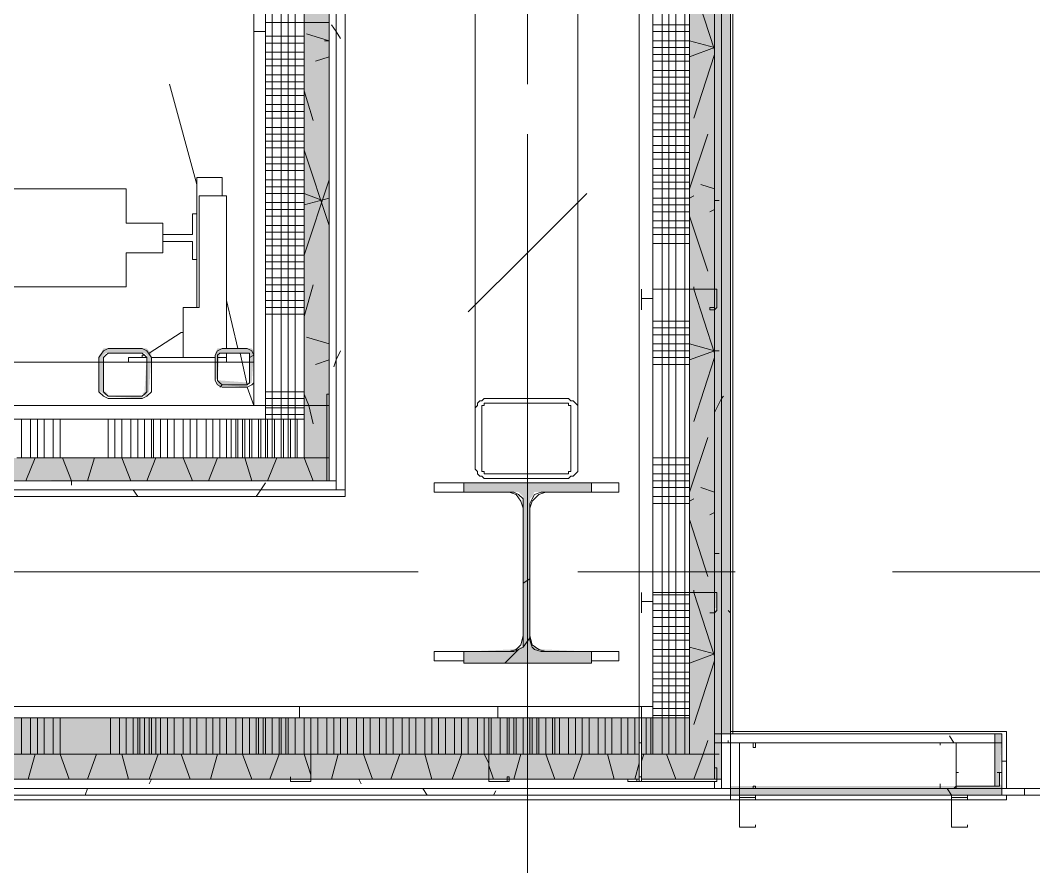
# Model space of a CAD drawing. Header units: metres. Extents: x 98 to 337, y -7 to 53.
# Drawn here: x 143.702 to 145.739, y 25.245 to 26.959 of the extents above; entities that cross this region are included whole.
import ezdxf

# ---------------------------------------------------------------- set-up
doc = ezdxf.new("R2010")
doc.units = ezdxf.units.M
doc.layers.add('PDF_Geometry', color=7, linetype='Continuous', lineweight=0, true_color=0xaaaaaa)
doc.layers.add('PDF_Solid Fills', color=7, linetype='Continuous', lineweight=0, true_color=0xffffff)

msp = doc.modelspace()

# ---------------------------------------------------------------- hatches: boundary and pattern name
at = {"layer": 'PDF_Solid Fills', "lineweight": 0, "transparency": 33554559}
h = msp.add_hatch(color=256, dxfattribs=at)
h.paths.add_polyline_path([(145.1113, 35.5861), (145.1297, 35.5861), (145.1297, 35.6045), (145.1113, 35.6045)])
h.paths.add_polyline_path([(145.1297, 35.4762), (145.1113, 35.4762), (145.1113, 25.5248), (145.1297, 25.5248)])
for points in [[(145.1022, 30.0423), (145.0976, 30.0377), (145.0976, 29.4329), (145.1022, 29.4329), (145.0976, 29.4283), (145.0976, 28.8236), (145.1022, 28.8236), (145.0976, 28.819), (145.0976, 28.2142), (145.1022, 28.2142), (145.0976, 28.2096), (145.0976, 27.6048), (145.1022, 27.6048), (145.0976, 27.6002), (145.0976, 26.9954), (145.1022, 26.9954), (145.0976, 26.9909), (145.0976, 25.7767), (145.1022, 25.7767), (145.0976, 25.7721), (145.0976, 25.4331), (145.1113, 25.4331), (145.1113, 35.5861), (145.0976, 35.5861), (145.0976, 34.9218), (145.1022, 34.9218), (145.0976, 34.9172), (145.0976, 34.3124), (145.1022, 34.3124), (145.0976, 34.3078), (145.0976, 33.7031), (145.1022, 33.7031), (145.0976, 33.6985), (145.0976, 32.4843), (145.1022, 32.4843), (145.0976, 32.4797), (145.0976, 31.875), (145.1022, 31.875), (145.0976, 31.8704), (145.0976, 31.2656), (145.1022, 31.2656), (145.0976, 31.261), (145.0976, 30.6563), (145.1022, 30.6563), (145.0976, 30.6517), (145.0976, 30.0423)], [(145.1022, 30.0423), (145.0976, 30.0377), (145.0976, 29.4329), (145.1022, 29.4329), (145.0976, 29.4283), (145.0976, 28.8236), (145.1022, 28.8236), (145.0976, 28.819), (145.0976, 28.2142), (145.1022, 28.2142), (145.0976, 28.2096), (145.0976, 27.6048), (145.1022, 27.6048), (145.0976, 27.6002), (145.0976, 26.9954), (145.1022, 26.9954), (145.0976, 26.9909), (145.0976, 25.7767), (145.1022, 25.7767), (145.0976, 25.7721), (145.0976, 25.5247), (145.1113, 25.5247), (145.1113, 35.4762), (145.0976, 35.4762), (145.0976, 34.9218), (145.1022, 34.9218), (145.0976, 34.9172), (145.0976, 34.3124), (145.1022, 34.3124), (145.0976, 34.3078), (145.0976, 33.7031), (145.1022, 33.7031), (145.0976, 33.6985), (145.0976, 32.4843), (145.1022, 32.4843), (145.0976, 32.4797), (145.0976, 31.875), (145.1022, 31.875), (145.0976, 31.8704), (145.0976, 31.2656), (145.1022, 31.2656), (145.0976, 31.261), (145.0976, 30.6563), (145.1022, 30.6563), (145.0976, 30.6517), (145.0976, 30.0423)], [(144.3187, 34.7156), (144.2729, 34.711), (144.2729, 26.0791), (144.3233, 26.0791), (144.3233, 34.8164), (144.2729, 34.8164), (144.2729, 34.7156)], [(144.108, 26.2257), (144.1581, 26.2212), (144.1584, 26.2212), (144.1584, 26.2257), (144.1675, 26.2303), (144.1721, 26.2942), (144.1721, 26.2945), (144.1675, 26.2991), (144.0988, 26.2991), (144.0942, 26.2899), (144.0942, 26.2349), (144.0988, 26.2395), (144.1034, 26.2899), (144.163, 26.2899), (144.163, 26.2303), (144.1034, 26.2349), (144.0988, 26.2349), (144.0988, 26.2257)], [(141.8996, 26.0379), (144.3233, 26.0333), (144.3233, 26.0791), (141.9042, 26.0791)], [(144.5936, 25.6668), (144.8502, 25.6668), (144.8502, 25.6897), (144.7494, 25.6943), (144.7356, 25.6989), (144.731, 25.6989), (144.731, 25.7126), (144.7265, 25.7126), (144.7265, 25.9966), (144.731, 26.0012), (144.7356, 26.0104), (144.8502, 26.0104), (144.8502, 26.0287), (144.5936, 26.0287), (144.5936, 26.0104), (144.7036, 26.0104), (144.7128, 26.0012), (144.7128, 25.6989), (144.7036, 25.6989), (144.6944, 25.6943), (144.5936, 25.6897)], [(145.6749, 25.4194), (145.6703, 25.424), (145.6749, 25.5247), (145.6611, 25.5247), (145.6611, 25.4194), (145.1297, 25.4194), (145.1297, 25.401), (145.6749, 25.401)]]:
    msp.add_hatch(color=256, dxfattribs=at).paths.add_polyline_path(points)
h = msp.add_hatch(color=256, dxfattribs=at)
h.paths.add_polyline_path([(145.0976, 33.1258), (145.0472, 33.1258), (145.0472, 25.4835), (145.0976, 25.4835)])
h.paths.add_polyline_path([(145.0472, 33.7397), (145.0976, 33.7397), (145.0976, 35.5724), (145.0472, 35.5724)])
h.paths.add_polyline_path([(145.0472, 33.1304), (145.0976, 33.1304), (145.0976, 33.7352), (145.0472, 33.7352)])
h = msp.add_hatch(color=256, dxfattribs=at)
h.paths.add_polyline_path([(145.0976, 33.1258), (145.0472, 33.1258), (145.0472, 25.4835), (145.0976, 25.4835)])
h.paths.add_polyline_path([(145.0472, 33.7397), (145.0976, 33.7397), (145.0976, 35.5724), (145.0472, 35.5724)])
h.paths.add_polyline_path([(145.0472, 33.1304), (145.0976, 33.1304), (145.0976, 33.7352), (145.0472, 33.7352)])
h = msp.add_hatch(color=256, dxfattribs=at)
h.paths.add_polyline_path([(143.8605, 26.212), (143.8651, 26.212), (143.8697, 26.2074), (143.8789, 26.2029), (143.8789, 26.2074), (143.8743, 26.212), (143.8697, 26.212), (143.8697, 26.2853), (143.8743, 26.2899), (143.9521, 26.2899), (143.9567, 26.2853), (143.9521, 26.212), (143.9476, 26.2074), (143.9567, 26.2029), (143.9567, 26.2074), (143.9613, 26.212), (143.9659, 26.2899), (143.9567, 26.2991), (143.8697, 26.2991), (143.8651, 26.2899), (143.8605, 26.2853)])
h.paths.add_polyline_path([(143.8789, 26.2029), (143.9476, 26.1983), (143.9476, 26.2029)])
h = msp.add_hatch(color=256, dxfattribs=at)
h.paths.add_polyline_path([(141.8996, 25.4835), (141.8996, 25.5569), (141.7713, 25.5569), (141.7713, 25.4835)])
h.paths.add_polyline_path([(144.951, 25.5569), (144.951, 25.4835), (145.0472, 25.4835), (145.0472, 25.5569)])
h.paths.add_polyline_path([(141.9042, 25.5569), (141.9042, 25.4835), (144.9464, 25.4835), (144.9464, 25.5569)])
h = msp.add_hatch(color=256, dxfattribs=at)
h.paths.add_polyline_path([(141.8996, 25.4835), (141.8996, 25.5569), (141.7713, 25.5569), (141.7713, 25.4835)])
h.paths.add_polyline_path([(144.951, 25.5569), (144.951, 25.4835), (145.0472, 25.4835), (145.0472, 25.5569)])
h.paths.add_polyline_path([(141.9042, 25.5569), (141.9042, 25.4835), (144.9464, 25.4835), (144.9464, 25.5569)])
h = msp.add_hatch(color=256, dxfattribs=at)
h.paths.add_polyline_path([(141.8996, 25.4331), (141.8996, 25.4835), (141.7255, 25.4835), (141.7255, 25.4331)])
h.paths.add_polyline_path([(144.951, 25.4331), (145.0976, 25.4331), (145.0976, 25.4835), (144.951, 25.4835)])
h.paths.add_polyline_path([(144.9464, 25.4331), (144.9464, 25.4835), (141.9042, 25.4835), (141.9042, 25.4331)])
h = msp.add_hatch(color=256, dxfattribs=at)
h.paths.add_polyline_path([(141.8996, 25.4331), (141.8996, 25.4835), (141.7255, 25.4835), (141.7255, 25.4331)])
h.paths.add_polyline_path([(144.951, 25.4331), (145.0976, 25.4331), (145.0976, 25.4835), (144.951, 25.4835)])
h.paths.add_polyline_path([(144.9464, 25.4331), (144.9464, 25.4835), (141.9042, 25.4835), (141.9042, 25.4331)])

# ---------------------------------------------------------------- linework, layer by layer
at = {"layer": 'PDF_Geometry', "lineweight": 0}
for points in [[(142.1561, 25.401), (145.1297, 25.401), (145.6749, 25.401), (145.6749, 25.5247), (145.1297, 25.5247), (145.1297, 25.5797), (145.1297, 35.4762), (145.6337, 35.4762), (145.6337, 35.6045), (145.1297, 35.6045), (144.9464, 35.6045), (141.6934, 35.6045), (141.6934, 35.4212), (141.6934, 25.5797), (141.6934, 25.401), (141.8263, 25.401)], [(145.1297, 25.401), (145.1297, 35.6045), (145.1297, 25.401)], [(145.1113, 25.4148), (145.0976, 25.4148), (141.7071, 25.4148), (141.7071, 25.4331), (141.7071, 25.5797), (141.7071, 35.4212), (141.7071, 35.5724), (141.7071, 35.5861), (144.9464, 35.5861), (145.0976, 35.5861), (145.1113, 35.5861)], [(145.1113, 35.5861), (145.1113, 25.4331), (145.0976, 25.4331), (145.0976, 25.8088), (145.0976, 26.4182), (145.0976, 27.0276), (145.0976, 27.6415), (145.0976, 28.2508), (145.0976, 28.8603), (145.0976, 29.4696), (145.0976, 30.0789)], [(145.0976, 30.0789), (145.0976, 29.4696), (145.0976, 28.8603), (145.0976, 28.2508), (145.0976, 27.6415), (145.0976, 27.0276), (145.0976, 26.4182), (145.0976, 25.8088), (145.0976, 25.4835), (145.0472, 25.4835), (145.0472, 35.5724)], [(141.8492, 25.5797), (144.9739, 25.5797), (144.9739, 25.5569), (144.951, 25.5569), (145.0472, 25.5569), (145.0472, 25.4835), (144.951, 25.4835), (145.0472, 25.4835), (145.0472, 25.5569), (145.0472, 25.5797), (145.0472, 35.522)], [(145.1113, 35.4762), (145.1113, 25.5797), (145.1113, 25.5247)], [(145.1297, 25.5797), (145.1297, 25.5247), (145.1297, 25.5797), (145.1297, 35.4762)], [(144.9739, 35.4441), (144.9739, 25.5797), (144.9739, 25.5569), (144.951, 25.5569), (144.9464, 25.5569), (141.8996, 25.5569), (141.8492, 25.5569), (141.8492, 25.905), (141.8492, 26.5144), (141.8492, 26.8809), (141.8492, 27.5865), (141.8492, 28.1867), (141.8492, 28.5074), (141.8492, 29.1168), (141.8492, 29.7353), (141.8492, 30.3264)], [(141.478, 26.6014), (141.478, 25.2911), (141.4597, 25.2911), (142.2432, 25.2911), (142.2432, 25.401), (145.1297, 25.401), (145.1297, 25.3919), (145.1297, 25.401), (145.1343, 25.401), (145.1297, 25.401), (145.1113, 25.401), (145.0976, 25.401), (141.6934, 25.401), (141.6934, 25.4148), (141.6934, 25.5797), (141.6934, 35.4212)], [(144.1721, 26.1845), (141.8996, 26.1845), (141.8996, 26.0012), (144.3554, 26.0012), (144.3554, 26.015), (144.3554, 26.1845), (144.3554, 34.711), (144.3554, 34.8806), (144.3554, 34.8943), (141.8767, 34.8943), (141.8767, 35.4212), (144.9464, 35.4212), (144.9464, 25.5797), (141.8767, 25.5797), (141.8767, 26.8809), (141.8767, 28.1867), (141.8767, 29.7353), (141.8767, 30.9632)], [(141.8996, 26.0333), (144.3233, 26.0333), (144.3233, 26.0791), (144.3233, 26.1845), (144.3233, 34.711), (144.3233, 34.8164), (144.3233, 34.8622), (141.8767, 34.8622), (141.8767, 34.8806), (144.337, 34.8806), (144.337, 34.8622), (144.337, 34.711), (144.337, 26.1845), (144.337, 26.0333), (144.337, 26.015), (141.8996, 26.015)], [(144.195, 34.711), (144.195, 26.1845), (144.195, 26.157), (144.2729, 26.157), (144.2729, 26.1845), (144.2729, 26.9542), (144.2729, 27.5636), (144.2729, 26.9542), (144.2729, 26.1845), (144.2729, 26.0791), (144.3187, 26.0791), (144.3233, 26.0791), (144.3233, 34.8164)], [(141.8767, 30.9678), (141.8767, 32.5027), (141.8767, 33.7901), (141.8767, 34.711), (144.195, 34.711), (144.195, 34.7386), (143.6864, 34.7386), (144.195, 34.7386), (144.195, 34.711), (144.195, 26.1845), (144.195, 34.711), (144.1721, 34.711), (144.1171, 34.5049)], [(144.1721, 34.6377), (144.1721, 26.2578)], [(144.1721, 34.6377), (144.1721, 26.2578)], [(145.6611, 25.5064), (145.1297, 25.5064), (145.0976, 25.5064), (145.0976, 25.5247), (145.0976, 25.5797), (145.0976, 25.8088), (145.0976, 26.4182), (145.0976, 27.0276), (145.0976, 27.6415), (145.0976, 28.2508), (145.0976, 28.8603), (145.0976, 29.4696), (145.0976, 30.0789), (145.0976, 30.6883), (145.0976, 31.2977), (145.0976, 31.907), (145.0976, 32.5164), (145.0976, 33.1258)], [(144.8227, 26.1799), (144.8227, 30.2302), (144.8227, 30.2348), (144.8181, 30.2393), (144.8135, 30.2439), (144.809, 30.2439), (144.8044, 30.2485), (144.7998, 30.2485), (144.644, 30.2485), (144.6348, 30.2485), (144.6303, 30.2439), (144.6257, 30.2439), (144.6211, 30.2393), (144.6211, 30.2348), (144.6165, 30.2302), (144.6165, 26.1799)], [(144.6165, 30.1614), (144.6165, 30.0469), (144.6165, 26.0562), (144.6211, 26.0516), (144.6211, 26.047), (144.6257, 26.0425), (144.6303, 26.0425), (144.6348, 26.0379), (144.644, 26.0379), (144.7998, 26.0379), (144.8044, 26.0379), (144.809, 26.0425), (144.8135, 26.0425), (144.8181, 26.047), (144.8227, 26.0516), (144.8227, 26.0562), (144.8227, 30.0469), (144.8227, 30.1614)], [(143.6956, 26.0791), (144.3187, 26.0791), (144.3233, 26.0791), (144.3233, 26.0333), (141.8996, 26.0333), (141.8996, 26.0791), (141.8996, 26.157), (142.4448, 26.157), (141.8996, 26.157), (141.8996, 26.1845), (144.195, 26.1845), (144.195, 26.157), (143.6818, 26.157), (144.2729, 26.157), (144.2729, 26.0791), (143.6956, 26.0791), (144.2729, 26.0791), (144.2729, 26.157), (144.2729, 26.1845), (144.2729, 26.9542), (144.2729, 27.5636)], [(144.7219, 27.1466), (144.7219, 26.8305)], [(144.0026, 26.8305), (144.0576, 26.6289)], [(144.0621, 26.6427), (144.0667, 26.6427), (144.0713, 26.6427), (144.108, 26.6427), (144.108, 26.606), (144.108, 26.6427), (144.0713, 26.6427), (144.0667, 26.6427), (144.0621, 26.6427), (144.0576, 26.6427), (144.0576, 26.3816)], [(144.1125, 26.606), (144.108, 26.606), (144.1034, 26.606), (144.0621, 26.606), (144.1034, 26.606), (144.108, 26.606), (144.1125, 26.606), (144.1171, 26.606)], [(144.7219, 26.5144), (144.7219, 25.2453)], [(144.1171, 26.3953), (144.14, 26.2991)], [(144.0301, 26.3816), (144.0301, 26.2807), (144.0759, 26.2807), (144.0942, 26.2807), (143.9659, 26.2807), (144.0117, 26.2807)], [(144.0301, 26.3311), (144.0301, 26.3816)], [(144.951, 26.3816), (144.951, 26.377), (144.951, 26.3816)], [(144.0255, 26.3311), (143.9613, 26.2899)], [(144.0301, 26.3311), (144.0255, 26.3311), (143.9613, 26.2899)], [(144.0301, 26.3311), (144.0255, 26.3311)], [(144.1721, 26.2578), (144.1721, 26.2853), (144.1675, 26.2945), (144.1584, 26.2991), (144.108, 26.2991), (144.0988, 26.2945), (144.0942, 26.2853), (144.0942, 26.2349), (144.0988, 26.2257), (144.108, 26.2211), (144.1584, 26.2211), (144.1675, 26.2257), (144.1721, 26.2303)], [(144.0759, 26.2807), (144.0713, 26.2807), (144.0759, 26.2807)], [(144.1171, 26.2807), (144.1171, 26.2715), (144.0988, 26.2715), (144.1171, 26.2715), (144.1171, 26.2807), (144.1171, 26.2899), (144.1171, 26.2807), (144.0988, 26.2807)], [(144.1125, 26.2807), (144.108, 26.2807), (144.1034, 26.2807)], [(144.1446, 26.2899), (144.1584, 26.2257)], [(144.163, 26.2807), (144.1721, 26.2853)], [(143.9797, 26.2715), (143.9843, 26.2715), (143.9797, 26.2715)], [(143.9797, 26.2715), (143.9843, 26.2715), (143.9797, 26.2715)], [(144.0301, 26.2715), (144.0346, 26.2715), (144.0301, 26.2715)], [(144.0301, 26.2715), (144.0346, 26.2715), (144.0301, 26.2715)], [(144.1584, 26.2211), (144.1721, 26.1845), (144.195, 26.1845), (144.195, 26.157), (143.6818, 26.157)], [(144.1034, 26.2211), (144.108, 26.2257)], [(144.1858, 26.1845), (144.1904, 26.1845)], [(144.5936, 26.0104), (144.5341, 26.0104), (144.5341, 26.0287), (144.5936, 26.0287)], [(144.8502, 26.0287), (144.9052, 26.0287), (144.9052, 26.0104), (144.8502, 26.0104)], [(144.7128, 25.9783), (144.7082, 25.9921), (144.699, 26.0058), (144.6852, 26.0104)], [(144.7586, 26.0104), (144.7448, 26.0058), (144.731, 25.9921), (144.7265, 25.9783)], [(144.5019, 25.85), (143.2329, 25.85)], [(145.1388, 25.85), (144.8227, 25.85)], [(146.7241, 25.85), (145.455, 25.85)], [(144.7128, 25.8272), (144.7265, 25.8363)], [(144.951, 25.7721), (144.951, 25.7676), (144.951, 25.7721)], [(144.951, 25.7721), (144.951, 25.7676), (144.951, 25.7721)], [(144.6852, 25.6897), (144.699, 25.6943), (144.7082, 25.7034), (144.7128, 25.7217)], [(144.7128, 25.6989), (144.7265, 25.7172)], [(144.7265, 25.7217), (144.731, 25.7034), (144.7448, 25.6943), (144.7586, 25.6897)], [(144.5936, 25.6713), (144.5341, 25.6713), (144.5341, 25.6897), (144.5936, 25.6897)], [(144.6761, 25.6668), (144.7036, 25.6943)], [(144.8502, 25.6897), (144.9052, 25.6897), (144.9052, 25.6713), (144.8502, 25.6713)], [(144.2821, 25.5797), (144.2866, 25.5797), (144.2821, 25.5797)], [(141.8996, 25.5569), (144.9464, 25.5569), (141.8996, 25.5569)], [(145.1297, 25.5247), (145.0976, 25.5247), (145.1113, 25.5247), (145.1297, 25.5247), (145.1297, 25.5293), (145.6841, 25.5293), (145.6841, 25.4698), (145.6841, 25.5293), (145.1297, 25.5293), (145.1297, 25.5247), (145.6749, 25.5247), (145.6611, 25.5247), (145.1297, 25.5247), (145.6749, 25.5247), (145.6749, 25.4698), (145.6749, 25.4148), (145.6749, 25.5064), (145.1297, 25.5064), (145.1297, 25.4148), (145.5512, 25.4148), (145.1297, 25.4148), (145.1113, 25.4148), (145.0976, 25.4148), (145.0976, 25.4285)], [(145.1297, 25.401), (145.148, 25.401), (145.1297, 25.401), (145.6749, 25.401), (145.6749, 25.4148), (145.6749, 25.5247), (145.6749, 25.4148), (145.5787, 25.4148), (145.6611, 25.4148)], [(145.6749, 25.5247), (145.1297, 25.5247), (145.6749, 25.5247)], [(145.6611, 25.4194), (145.6611, 25.5247)], [(145.6749, 25.5247), (145.6749, 25.4698), (145.6841, 25.4698), (145.6749, 25.4698), (145.6749, 25.4148)], [(141.8996, 25.4835), (141.8767, 25.4835), (141.7255, 25.4835), (141.7255, 25.4331), (141.8996, 25.4331), (141.7071, 25.4331), (141.7071, 25.4148), (145.1113, 25.4148), (145.1113, 25.4331), (144.951, 25.4331), (145.0976, 25.4331), (145.0976, 25.4835), (145.0976, 25.5064)], [(145.1251, 25.511), (145.1251, 25.5064)], [(144.9464, 25.4835), (141.9042, 25.4835)], [(144.951, 25.4331), (145.0976, 25.4331), (145.0976, 25.4835), (144.951, 25.4835)], [(145.6841, 25.4148), (145.6841, 25.4698)], [(145.6841, 25.4148), (145.6841, 25.4698)], [(141.9042, 25.4331), (142.4814, 25.4331), (143.0908, 25.4331), (143.7002, 25.4331), (144.2866, 25.4331), (144.644, 25.4331), (144.9464, 25.4331)], [(144.9418, 25.4285), (144.9418, 25.4331)], [(141.478, 25.2911), (141.5697, 25.2911), (141.4597, 25.2911), (142.2432, 25.2911), (142.2432, 25.3094), (142.2432, 25.401), (145.1297, 25.401), (145.1297, 25.4148)], [(142.1561, 25.401), (145.1297, 25.401), (141.6934, 25.401), (145.1297, 25.401), (145.1297, 25.4148), (141.6934, 25.4148), (141.6934, 25.401), (141.8263, 25.401)], [(145.5512, 25.4148), (145.1297, 25.4148), (145.1297, 25.401), (145.6749, 25.401), (145.6749, 25.4148), (145.5787, 25.4148)], [(145.1297, 25.401), (145.6749, 25.401), (145.1297, 25.401)], [(145.148, 25.4148), (145.148, 25.401), (145.7207, 25.401), (145.7207, 25.4148), (145.1801, 25.4148)], [(145.148, 25.4148), (145.7207, 25.4148), (146.101, 25.4148), (154.3206, 25.4148), (154.3206, 25.401), (154.6504, 25.401), (154.6504, 25.4148)], [(146.101, 25.4148), (146.101, 25.401), (145.7207, 25.401), (145.7207, 25.4148)]]:
    msp.add_lwpolyline(points, dxfattribs=at)
for points in [[(145.1297, 25.4148), (145.1297, 35.6045), (145.1113, 35.6045), (145.1113, 25.4148)], [(145.0472, 25.5569), (145.0472, 35.522), (144.9739, 35.522), (144.9739, 25.5569)], [(145.1343, 35.4762), (145.1343, 25.5247)], [(144.9464, 35.4441), (144.9464, 25.5797), (144.9739, 25.5797), (144.9739, 35.4441)], [(145.1297, 25.653), (145.1297, 35.3983)], [(144.337, 34.8806), (144.337, 26.015), (144.3554, 26.015), (144.3554, 34.8806)], [(144.3233, 34.8622), (144.3233, 26.0333), (144.337, 26.0333), (144.337, 34.8622)], [(141.982, 28.9702), (141.982, 26.2715), (144.1721, 26.2715), (144.1721, 28.9702), (141.982, 28.9702), (141.982, 26.2715), (144.1721, 26.2715), (144.1721, 28.9702)], [(144.195, 26.9359), (144.1721, 26.9359), (144.1721, 26.9542), (144.1721, 26.9176), (144.1721, 26.9222), (144.1721, 26.9176), (144.1721, 26.9542), (144.1721, 26.9359), (144.195, 26.9359), (144.195, 26.9542), (144.3187, 26.9542), (144.3233, 26.9542), (144.3233, 26.9176), (144.3187, 26.9176), (144.3141, 26.9176), (144.3187, 26.9176), (144.3233, 26.9176), (144.3233, 26.9542), (144.3187, 26.9542), (144.195, 26.9542), (144.195, 26.9176)], [(143.2099, 26.551), (143.2099, 26.6198), (143.9155, 26.6198), (143.9155, 26.551), (143.9888, 26.551), (143.9888, 26.4915), (143.9155, 26.4915), (143.9155, 26.4228), (143.2099, 26.4228), (143.2099, 26.4915), (143.1366, 26.4915), (143.1366, 26.551)], [(144.0301, 26.3816), (144.0621, 26.3816), (144.0621, 26.606), (144.0621, 26.3816)], [(144.1171, 26.606), (144.1171, 26.2991)], [(143.9888, 26.5281), (143.9888, 26.5144), (144.0484, 26.5144), (144.0484, 26.4778), (144.0576, 26.4778), (144.0576, 26.5694), (144.0484, 26.5694), (144.0484, 26.5281)], [(144.9739, 26.3998), (144.951, 26.3998), (144.951, 26.4182), (144.951, 26.3816), (144.951, 26.3861), (144.951, 26.3816), (144.951, 26.4182), (144.951, 26.3998), (144.9739, 26.3998), (144.9739, 26.4182), (145.0976, 26.4182), (145.1022, 26.4182), (145.1022, 26.3816), (145.0976, 26.377), (145.0884, 26.377), (145.0884, 26.3816), (145.0976, 26.3816), (145.0976, 26.4182), (144.9739, 26.4182), (144.9739, 26.377)], [(144.0301, 26.3816), (144.0576, 26.3816), (144.0301, 26.3816), (144.0301, 26.3311)], [(144.0255, 26.3311), (143.9613, 26.2899), (144.0255, 26.3311), (144.0301, 26.3311)], [(143.9659, 26.2807), (143.9567, 26.2945), (143.9476, 26.2991), (143.8789, 26.2991), (143.8697, 26.2945), (143.8605, 26.2807), (143.8605, 26.212), (143.8697, 26.2029), (143.8789, 26.1983), (143.9476, 26.1983), (143.9567, 26.2029), (143.9659, 26.212)], [(143.8789, 26.2899), (143.9476, 26.2899), (143.9521, 26.2853), (143.9567, 26.2807), (143.9567, 26.212), (143.9521, 26.2074), (143.9476, 26.2029), (143.8789, 26.2029), (143.8743, 26.2074), (143.8697, 26.212), (143.8697, 26.2807), (143.8743, 26.2853)], [(143.9567, 26.2807), (143.9201, 26.2807), (143.9476, 26.2807), (143.9476, 26.2853), (143.9521, 26.2853), (143.9476, 26.2853), (143.9476, 26.2807)], [(143.9201, 26.2715), (143.9567, 26.2715), (143.9201, 26.2715), (143.9201, 26.2807)], [(143.9476, 26.2807), (143.9476, 26.2853), (143.9521, 26.2853), (143.9476, 26.2853)], [(144.108, 26.2899), (144.1584, 26.2899), (144.163, 26.2899), (144.163, 26.2853), (144.163, 26.2349), (144.163, 26.2303), (144.1584, 26.2257), (144.108, 26.2257), (144.1034, 26.2303), (144.0988, 26.2349), (144.0988, 26.2853), (144.1034, 26.2899)], [(143.9659, 26.2715), (144.0942, 26.2715), (144.0759, 26.2715), (144.0713, 26.2715), (144.0759, 26.2715), (144.0713, 26.2715), (144.0759, 26.2715), (144.0942, 26.2715)], [(144.3233, 26.1845), (144.3233, 26.2074), (144.3187, 26.2074), (144.3187, 26.1845), (144.1721, 26.1845), (144.1721, 26.2578), (144.1721, 26.1845)], [(144.8227, 26.1799), (144.8227, 26.1845), (144.8181, 26.1891), (144.8135, 26.1937), (144.809, 26.1937), (144.8044, 26.1983), (144.7998, 26.1983), (144.644, 26.1983), (144.6348, 26.1983), (144.6303, 26.1937), (144.6257, 26.1937), (144.6211, 26.1891), (144.6211, 26.1845), (144.6165, 26.1799), (144.6165, 26.0562), (144.6211, 26.0516), (144.6211, 26.047), (144.6257, 26.0425), (144.6303, 26.0425), (144.6348, 26.0379), (144.644, 26.0379), (144.7998, 26.0379), (144.8044, 26.0379), (144.809, 26.0425), (144.8135, 26.0425), (144.8181, 26.047), (144.8227, 26.0516), (144.8227, 26.0562)], [(144.3187, 26.1845), (144.2454, 26.1845), (144.3187, 26.1845), (144.3187, 26.0333)], [(144.644, 26.1891), (144.7998, 26.1891), (144.8044, 26.1891), (144.8044, 26.1845), (144.809, 26.1845), (144.809, 26.1799), (144.809, 26.0562), (144.809, 26.0516), (144.8044, 26.0516), (144.8044, 26.047), (144.7998, 26.047), (144.644, 26.047), (144.6394, 26.047), (144.6348, 26.047), (144.6348, 26.0516), (144.6303, 26.0516), (144.6303, 26.0562), (144.6303, 26.1799), (144.6303, 26.1845), (144.6348, 26.1845), (144.6348, 26.1891), (144.6394, 26.1891)], [(141.8996, 26.0333), (141.8996, 26.015), (144.337, 26.015), (144.337, 26.0333)], [(144.2958, 26.0333), (144.3187, 26.0333)], [(144.8502, 26.0104), (144.8502, 26.0287), (144.5936, 26.0287), (144.5936, 26.0104), (144.6944, 26.0104), (144.7036, 26.0058), (144.7128, 25.9966), (144.7128, 25.9875), (144.7128, 25.7126), (144.7128, 25.6989), (144.7036, 25.6943), (144.6944, 25.6897), (144.5936, 25.6897), (144.5936, 25.6668), (144.8502, 25.6668), (144.8502, 25.6897), (144.7494, 25.6897), (144.7356, 25.6943), (144.731, 25.6989), (144.7265, 25.7126), (144.7265, 25.9875), (144.731, 25.9966), (144.7356, 26.0058), (144.7494, 26.0104)], [(141.8996, 26.015), (141.8996, 26.0012), (144.3554, 26.0012), (144.3554, 26.015)], [(144.9739, 25.7905), (144.951, 25.7905), (144.951, 25.8088), (144.951, 25.7721), (144.951, 25.7767), (144.951, 25.7721), (144.951, 25.8088), (144.951, 25.7905), (144.9739, 25.7905), (144.9739, 25.8088), (145.0976, 25.8088), (145.1022, 25.8088), (145.1022, 25.7721), (145.0976, 25.7676), (145.0884, 25.7676), (145.0976, 25.7676), (145.0976, 25.7721), (145.0976, 25.8088), (144.9739, 25.8088), (144.9739, 25.7676)], [(144.2637, 25.5569), (144.2637, 25.5797), (144.2821, 25.5797), (144.2454, 25.5797), (144.25, 25.5797), (144.2454, 25.5797), (144.2821, 25.5797), (144.2637, 25.5797), (144.2637, 25.5569), (144.2821, 25.5569), (144.2866, 25.5569), (144.2866, 25.4285), (144.2821, 25.4285), (144.2454, 25.4285), (144.2454, 25.4331), (144.2454, 25.4377), (144.2454, 25.4331), (144.2454, 25.4285), (144.2821, 25.4285), (144.2866, 25.4285), (144.2866, 25.5569), (144.2821, 25.5569), (144.2454, 25.5569)], [(144.6852, 25.5569), (144.6623, 25.5569), (144.6623, 25.5797), (144.644, 25.5797), (144.6807, 25.5797), (144.6761, 25.5797), (144.6807, 25.5797), (144.6852, 25.5797), (144.6807, 25.5797), (144.644, 25.5797), (144.6623, 25.5797), (144.6623, 25.5569), (144.644, 25.5569), (144.644, 25.4285), (144.6807, 25.4285), (144.6852, 25.4285), (144.6852, 25.4331), (144.6852, 25.4377), (144.6807, 25.4377), (144.6807, 25.4331), (144.6807, 25.4285), (144.644, 25.4285), (144.644, 25.5569)], [(144.9235, 25.4285), (144.9235, 25.4331), (144.9464, 25.4331), (144.9464, 25.5797), (144.8731, 25.5797), (144.951, 25.5797), (144.951, 25.4285)], [(145.6749, 25.5064), (145.6749, 25.5247), (145.1297, 25.5247), (145.1297, 25.5064)], [(145.5695, 25.5202), (145.5787, 25.5064)], [(145.1022, 25.4285), (145.1022, 25.456), (145.0976, 25.456), (145.0976, 25.4331), (144.951, 25.4331), (144.951, 25.5064), (144.9464, 25.5064), (144.9464, 25.4285)], [(145.148, 25.4148), (145.148, 25.4194), (145.148, 25.5064), (145.1801, 25.5064), (145.1801, 25.4972), (145.1755, 25.4972), (145.1755, 25.5064), (145.148, 25.5064), (145.148, 25.4194), (145.148, 25.4148), (145.1755, 25.4148), (145.1755, 25.4194), (145.1801, 25.4194), (145.1801, 25.4148)], [(145.5512, 25.5018), (145.5512, 25.5064)], [(145.5787, 25.5064), (145.5833, 25.5064), (145.5833, 25.4194), (145.5833, 25.4148), (145.5787, 25.4148), (145.5512, 25.4148), (145.5512, 25.424), (145.5512, 25.4148), (145.5787, 25.4148), (145.5833, 25.4194), (145.5833, 25.5064), (145.5787, 25.5064), (145.5512, 25.5064)], [(144.9464, 25.4835), (141.9042, 25.4835)], [(145.6841, 25.4698), (145.6749, 25.4698)], [(144.951, 25.4377), (144.9464, 25.4377)], [(145.6749, 25.4194), (145.6749, 25.4148), (145.6703, 25.4148), (145.5833, 25.4148), (145.5833, 25.4194), (145.5833, 25.4468), (145.5879, 25.4468), (145.5833, 25.4468), (145.5833, 25.4194), (145.6703, 25.4194), (145.6703, 25.4468), (145.6657, 25.4468), (145.6749, 25.4468)], [(141.9042, 25.4331), (142.4814, 25.4331), (143.0908, 25.4331), (143.7002, 25.4331), (144.2866, 25.4331), (144.644, 25.4331), (144.9464, 25.4331), (144.644, 25.4331), (144.2866, 25.4331), (143.7002, 25.4331), (143.0908, 25.4331), (142.4814, 25.4331)], [(145.6841, 25.401), (145.6841, 25.3919), (145.5741, 25.3919), (145.148, 25.3919), (145.1297, 25.3919), (142.2432, 25.3919), (145.1297, 25.3919), (145.148, 25.3919), (145.5741, 25.3919), (145.6841, 25.3919)], [(145.1801, 25.401), (145.1526, 25.401), (145.148, 25.401), (145.148, 25.3964), (145.148, 25.3369), (145.1526, 25.3369), (145.1801, 25.3369), (145.1801, 25.3414), (145.1801, 25.3369), (145.1526, 25.3369), (145.148, 25.3369), (145.148, 25.3964), (145.1526, 25.3964), (145.1801, 25.3964), (145.1801, 25.3919)], [(145.6061, 25.401), (145.5787, 25.401), (145.5741, 25.401), (145.5741, 25.3964), (145.5741, 25.3369), (145.5787, 25.3369), (145.6061, 25.3369), (145.6061, 25.3414), (145.6061, 25.3369), (145.5787, 25.3369), (145.5741, 25.3369), (145.5741, 25.3964), (145.5787, 25.3964), (145.6061, 25.3964), (145.6061, 25.3919)]]:
    msp.add_lwpolyline(points, close=True, dxfattribs=at)
at = {"layer": 'PDF_Geometry', "color": 254, "lineweight": 0, "true_color": 0xeaeaea}
for points in [[(145.0381, 25.4835), (145.0381, 25.5569), (145.0381, 35.522)], [(144.2546, 26.0791), (144.2546, 26.157), (144.2546, 26.1845), (144.2546, 34.711), (144.2546, 34.7386), (144.2546, 34.8164)], [(144.9739, 25.4835), (144.9739, 25.5569), (144.9739, 25.8088), (144.9739, 26.4182), (144.9739, 27.0276), (144.9739, 27.6415), (144.9739, 28.2508), (144.9739, 28.8603), (144.9739, 29.4696), (144.9739, 30.0789), (144.9739, 30.6883), (144.9739, 31.2977), (144.9739, 31.907), (144.9739, 32.5164), (144.9739, 33.1258)], [(144.9923, 25.4835), (144.9923, 25.5569), (144.9923, 25.8088), (144.9923, 26.4182), (144.9923, 27.0276), (144.9923, 27.6415), (144.9923, 28.2508), (144.9923, 28.8603), (144.9923, 29.4696), (144.9923, 30.0789), (144.9923, 30.6883), (144.9923, 31.2977), (144.9923, 31.907), (144.9923, 32.5164), (144.9923, 33.1258)], [(145.0059, 25.4835), (145.0059, 25.5569), (145.0059, 25.8088), (145.0059, 26.4182), (145.0059, 27.0276), (145.0059, 27.6415), (145.0059, 28.2508), (145.0059, 28.8603), (145.0059, 29.4696), (145.0059, 30.0789), (145.0059, 30.6883), (145.0059, 31.2977), (145.0059, 31.907), (145.0059, 32.5164), (145.0059, 33.1258)], [(145.0197, 25.4835), (145.0197, 25.5569), (145.0197, 25.8088), (145.0197, 26.4182), (145.0197, 27.0276), (145.0197, 27.6415), (145.0197, 28.2508), (145.0197, 28.8603), (145.0197, 29.4696), (145.0197, 30.0789), (145.0197, 30.6883), (145.0197, 31.2977), (145.0197, 31.907), (145.0197, 32.5164), (145.0197, 33.1258)], [(144.227, 26.0791), (144.227, 26.157), (144.227, 26.1845), (144.227, 26.9542), (144.227, 27.5636)], [(144.2408, 26.0791), (144.2408, 26.157), (144.2408, 26.9542), (144.2408, 27.5636)], [(145.0472, 26.9496), (144.9739, 26.9496)], [(144.2729, 26.9268), (144.195, 26.9268)], [(145.0472, 26.9359), (144.9739, 26.9359)], [(144.2729, 26.913), (144.195, 26.913)], [(145.0472, 26.9176), (144.9739, 26.9176)], [(145.0472, 26.9038), (144.9739, 26.9038)], [(144.2729, 26.8947), (144.195, 26.8947)], [(145.0472, 26.8901), (144.9739, 26.8901)], [(144.2729, 26.8809), (144.195, 26.8809)], [(144.2729, 26.8672), (144.195, 26.8672)], [(145.0472, 26.8763), (144.9739, 26.8763)], [(144.2729, 26.8489), (144.195, 26.8489)], [(145.0472, 26.858), (144.9739, 26.858)], [(145.0472, 26.8443), (144.9739, 26.8443)], [(144.2729, 26.8351), (144.195, 26.8351)], [(145.0472, 26.8305), (144.9739, 26.8305)], [(144.2729, 26.8213), (144.195, 26.8213)], [(144.2729, 26.8076), (144.195, 26.8076)], [(145.0472, 26.8122), (144.9739, 26.8122)], [(144.2729, 26.7893), (144.195, 26.7893)], [(145.0472, 26.7985), (144.9739, 26.7985)], [(144.2729, 26.7755), (144.195, 26.7755)], [(144.2729, 26.7618), (144.195, 26.7618)], [(145.0472, 26.7709), (144.9739, 26.7709)], [(144.2729, 26.7435), (144.195, 26.7435)], [(145.0472, 26.7527), (144.9739, 26.7527)], [(144.2729, 26.7297), (144.195, 26.7297)], [(145.0472, 26.7389), (144.9739, 26.7389)], [(145.0472, 26.7251), (144.9739, 26.7251)], [(144.2729, 26.716), (144.195, 26.716)], [(144.2729, 26.7022), (144.195, 26.7022)], [(145.0472, 26.7068), (144.9739, 26.7068)], [(144.2729, 26.6839), (144.195, 26.6839)], [(145.0472, 26.6931), (144.9739, 26.6931)], [(145.0472, 26.6793), (144.9739, 26.6793)], [(144.2729, 26.6702), (144.195, 26.6702)], [(145.0472, 26.661), (144.9739, 26.661)], [(144.2729, 26.6565), (144.195, 26.6565)], [(145.0472, 26.6473), (144.9739, 26.6473)], [(144.2729, 26.6243), (144.195, 26.6243)], [(145.0472, 26.6335), (144.9739, 26.6335)], [(145.0472, 26.6198), (144.9739, 26.6198)], [(144.2729, 26.6106), (144.195, 26.6106)], [(145.0472, 26.6014), (144.9739, 26.6014)], [(144.2729, 26.5923), (144.195, 26.5923)], [(144.2729, 26.5785), (144.195, 26.5785)], [(145.0472, 26.5877), (144.9739, 26.5877)], [(144.2729, 26.5648), (144.195, 26.5648)], [(145.0472, 26.574), (144.9739, 26.574)], [(144.2729, 26.5464), (144.195, 26.5464)], [(145.0472, 26.5556), (144.9739, 26.5556)], [(145.0472, 26.5419), (144.9739, 26.5419)], [(144.2729, 26.5327), (144.195, 26.5327)], [(144.2729, 26.519), (144.195, 26.519)], [(145.0472, 26.5281), (144.9739, 26.5281)], [(144.2729, 26.5052), (144.195, 26.5052)], [(145.0472, 26.5098), (144.9739, 26.5098)], [(144.2729, 26.4869), (144.195, 26.4869)], [(144.2729, 26.4732), (144.195, 26.4732)], [(144.2729, 26.4594), (144.195, 26.4594)], [(144.2729, 26.4411), (144.195, 26.4411)], [(144.2729, 26.4273), (144.195, 26.4273)], [(144.2729, 26.4136), (144.195, 26.4136)], [(144.2729, 26.3953), (144.195, 26.3953)], [(144.2729, 26.3816), (144.195, 26.3816)], [(144.2729, 26.3678), (144.195, 26.3678)], [(145.0472, 26.354), (144.9739, 26.354)], [(145.0472, 26.3403), (144.9739, 26.3403)], [(145.0472, 26.3265), (144.9739, 26.3265)], [(145.0472, 26.3082), (144.9739, 26.3082)], [(145.0472, 26.2945), (144.9739, 26.2945)], [(145.0472, 26.2807), (144.9739, 26.2807)], [(145.0472, 26.267), (144.9739, 26.267)], [(144.2729, 26.212), (144.195, 26.212)], [(144.2729, 26.1983), (144.195, 26.1983)], [(144.2729, 26.1799), (144.195, 26.1799)], [(143.7048, 26.0791), (143.7048, 26.157)], [(143.7231, 26.0791), (143.7231, 26.157)], [(143.7368, 26.0791), (143.7368, 26.157)], [(143.7506, 26.0791), (143.7506, 26.157)], [(143.7689, 26.0791), (143.7689, 26.157)], [(143.7827, 26.0791), (143.7827, 26.157)], [(143.8789, 26.0791), (143.8789, 26.157)], [(143.8926, 26.0791), (143.8926, 26.157)], [(143.9063, 26.0791), (143.9063, 26.157)], [(143.9247, 26.0791), (143.9247, 26.157)], [(143.9659, 26.0791), (143.9659, 26.157)], [(143.9705, 26.0791), (143.9705, 26.157)], [(143.9843, 26.0791), (143.9843, 26.157)], [(143.998, 26.0791), (143.998, 26.157)], [(144.0117, 26.0791), (144.0117, 26.157)], [(144.0301, 26.0791), (144.0301, 26.157)], [(144.0438, 26.0791), (144.0438, 26.157)], [(144.0576, 26.0791), (144.0576, 26.157)], [(144.0759, 26.0791), (144.0759, 26.157)], [(144.0896, 26.0791), (144.0896, 26.157)], [(144.1034, 26.0791), (144.1034, 26.157)], [(144.1171, 26.0791), (144.1171, 26.157)], [(144.1263, 26.0791), (144.1263, 26.157)], [(144.1354, 26.0791), (144.1354, 26.157)], [(144.14, 26.0791), (144.14, 26.157)], [(144.1492, 26.0791), (144.1492, 26.157)], [(144.1538, 26.0791), (144.1538, 26.157)], [(144.163, 26.0791), (144.163, 26.157)], [(144.1675, 26.0791), (144.1675, 26.157)], [(144.1812, 26.0791), (144.1812, 26.157)], [(144.1858, 26.0791), (144.1858, 26.157)], [(144.2729, 26.1662), (144.195, 26.1662)], [(144.195, 26.0791), (144.195, 26.157)], [(144.1996, 26.0791), (144.1996, 26.157)], [(144.2134, 26.0791), (144.2134, 26.157)], [(144.2316, 26.0791), (144.2316, 26.157)], [(144.2454, 26.0791), (144.2454, 26.157)], [(144.2592, 26.0791), (144.2592, 26.157)], [(145.0472, 26.0791), (144.9739, 26.0791)], [(145.0472, 26.0654), (144.9739, 26.0654)], [(145.0472, 26.047), (144.9739, 26.047)], [(145.0472, 26.0333), (144.9739, 26.0333)], [(145.0472, 26.0196), (144.9739, 26.0196)], [(145.0472, 26.0012), (144.9739, 26.0012)], [(145.0472, 25.9875), (144.9739, 25.9875)], [(145.0472, 25.8042), (144.9739, 25.8042)], [(145.0472, 25.7859), (144.9739, 25.7859)], [(145.0472, 25.7721), (144.9739, 25.7721)], [(145.0472, 25.7584), (144.9739, 25.7584)], [(145.0472, 25.7401), (144.9739, 25.7401)], [(145.0472, 25.7263), (144.9739, 25.7263)], [(145.0472, 25.7126), (144.9739, 25.7126)], [(145.0472, 25.6943), (144.9739, 25.6943)], [(145.0472, 25.6805), (144.9739, 25.6805)], [(145.0472, 25.6668), (144.9739, 25.6668)], [(145.0472, 25.6485), (144.9739, 25.6485)], [(145.0472, 25.6347), (144.9739, 25.6347)], [(145.0472, 25.6209), (144.9739, 25.6209)], [(145.0472, 25.6072), (144.9739, 25.6072)], [(145.0472, 25.5889), (144.9739, 25.5889)], [(145.0472, 25.5751), (144.9739, 25.5751)], [(145.0472, 25.5614), (144.9739, 25.5614)], [(143.7048, 25.4835), (143.7048, 25.5569)], [(143.7231, 25.4835), (143.7231, 25.5569)], [(143.7368, 25.4835), (143.7368, 25.5569)], [(143.7506, 25.4835), (143.7506, 25.5569)], [(143.7689, 25.4835), (143.7689, 25.5569)], [(143.7827, 25.4835), (143.7827, 25.5569)], [(143.8835, 25.4835), (143.8835, 25.5569)], [(143.9018, 25.4835), (143.9018, 25.5569)], [(143.9155, 25.4835), (143.9155, 25.5569)], [(143.9293, 25.4835), (143.9293, 25.5569)], [(143.9385, 25.4835), (143.9385, 25.5569)], [(143.943, 25.4835), (143.943, 25.5569)], [(143.9521, 25.4835), (143.9521, 25.5569)], [(143.9613, 25.4835), (143.9613, 25.5569)], [(143.9659, 25.4835), (143.9659, 25.5569)], [(143.9751, 25.4835), (143.9751, 25.5569)], [(143.9843, 25.4835), (143.9843, 25.5569)], [(143.998, 25.4835), (143.998, 25.5569)], [(144.0117, 25.4835), (144.0117, 25.5569)], [(144.0301, 25.4835), (144.0301, 25.5569)], [(144.0438, 25.4835), (144.0438, 25.5569)], [(144.0576, 25.4835), (144.0576, 25.5569)], [(144.0759, 25.4835), (144.0759, 25.5569)], [(144.0896, 25.4835), (144.0896, 25.5569)], [(144.1034, 25.4835), (144.1034, 25.5569)], [(144.1171, 25.4835), (144.1171, 25.5569)], [(144.1354, 25.4835), (144.1354, 25.5569)], [(144.1492, 25.4835), (144.1492, 25.5569)], [(144.1767, 25.4835), (144.1767, 25.5569)], [(144.1812, 25.4835), (144.1812, 25.5569)], [(144.1904, 25.4835), (144.1904, 25.5569)], [(144.195, 25.4835), (144.195, 25.5569)], [(144.2088, 25.4835), (144.2088, 25.5569)], [(144.2225, 25.4835), (144.2225, 25.5569)], [(144.227, 25.4835), (144.227, 25.5569)], [(144.2362, 25.4835), (144.2362, 25.5569)], [(144.2408, 25.4835), (144.2408, 25.5569)], [(144.2729, 25.4835), (144.2729, 25.5569)], [(144.2866, 25.4835), (144.2866, 25.5569)], [(144.3004, 25.4835), (144.3004, 25.5569)], [(144.3187, 25.4835), (144.3187, 25.5569)], [(144.3325, 25.4835), (144.3325, 25.5569)], [(144.3462, 25.4835), (144.3462, 25.5569)], [(144.3599, 25.4835), (144.3599, 25.5569)], [(144.3783, 25.4835), (144.3783, 25.5569)], [(144.392, 25.4835), (144.392, 25.5569)], [(144.5157, 25.4835), (144.5157, 25.5569)], [(144.5295, 25.4835), (144.5295, 25.5569)], [(144.5432, 25.4835), (144.5432, 25.5569)], [(144.557, 25.4835), (144.557, 25.5569)], [(144.5753, 25.4835), (144.5753, 25.5569)], [(144.589, 25.4835), (144.589, 25.5569)], [(144.6028, 25.4835), (144.6028, 25.5569)], [(144.6211, 25.4835), (144.6211, 25.5569)], [(144.6348, 25.4835), (144.6348, 25.5569)], [(144.6486, 25.4835), (144.6486, 25.5569)], [(144.6669, 25.4835), (144.6669, 25.5569)], [(144.6852, 25.4835), (144.6852, 25.5569)], [(144.6944, 25.4835), (144.6944, 25.5569)], [(144.699, 25.4835), (144.699, 25.5569)], [(144.7265, 25.4835), (144.7265, 25.5569)], [(144.731, 25.4835), (144.731, 25.5569)], [(144.7402, 25.4835), (144.7402, 25.5569)], [(144.7448, 25.4835), (144.7448, 25.5569)], [(144.7723, 25.4835), (144.7723, 25.5569)], [(144.7768, 25.4835), (144.7768, 25.5569)], [(144.786, 25.4835), (144.786, 25.5569)], [(144.8044, 25.4835), (144.8044, 25.5569)], [(144.8181, 25.4835), (144.8181, 25.5569)], [(144.8319, 25.4835), (144.8319, 25.5569)], [(144.8456, 25.4835), (144.8456, 25.5569)], [(144.8639, 25.4835), (144.8639, 25.5569)], [(144.8777, 25.4835), (144.8777, 25.5569)], [(144.8914, 25.4835), (144.8914, 25.5569)], [(144.9097, 25.4835), (144.9097, 25.5569)], [(144.9235, 25.4835), (144.9235, 25.5569)], [(144.9372, 25.4835), (144.9372, 25.5569)], [(144.951, 25.4835), (144.951, 25.5569)], [(144.9601, 25.4835), (144.9601, 25.5569)], [(144.9693, 25.4835), (144.9693, 25.5569)], [(145.0976, 25.4835), (145.1068, 25.4835)]]:
    msp.add_lwpolyline(points, dxfattribs=at)
for points in [[(144.2088, 27.5636), (144.2088, 26.9542), (144.2088, 26.1845), (144.2088, 26.157), (144.2088, 26.1845), (144.2088, 26.9542)], [(144.337, 26.9359), (144.3462, 26.9222), (144.337, 26.9359), (144.3279, 26.9496)], [(144.9739, 26.7847), (145.0472, 26.7847)], [(144.3233, 26.6565), (144.3233, 26.661)], [(144.195, 26.6381), (144.2729, 26.6381)], [(145.1068, 26.5968), (145.0976, 26.5968)], [(144.337, 26.2761), (144.3462, 26.2945), (144.337, 26.2761), (144.3325, 26.2624)], [(145.1068, 26.2945), (145.0976, 26.2945)], [(145.1113, 26.1983), (145.1159, 26.2029), (145.1113, 26.1983), (145.0976, 26.1707)], [(143.9385, 26.157), (143.9385, 26.0791)], [(143.9521, 26.157), (143.9521, 26.0791)], [(144.2088, 26.157), (144.2088, 26.0791)], [(143.8056, 26.0333), (143.8056, 26.0242)], [(144.1767, 26.0012), (144.1858, 26.015), (144.195, 26.0287), (144.1858, 26.015)], [(143.9293, 26.015), (143.9385, 26.0012)], [(145.1068, 25.8867), (145.0976, 25.8867)], [(145.1251, 25.7721), (145.1297, 25.7676)], [(144.163, 25.5569), (144.163, 25.4835)], [(144.2088, 25.5569), (144.2088, 25.4835)], [(144.2546, 25.5569), (144.2546, 25.4835)], [(144.4057, 25.5569), (144.4057, 25.4835)], [(144.4241, 25.5569), (144.4241, 25.4835)], [(144.4379, 25.5569), (144.4379, 25.4835)], [(144.4516, 25.5569), (144.4516, 25.4835)], [(144.4699, 25.5569), (144.4699, 25.4835)], [(144.4837, 25.5569), (144.4837, 25.4835)], [(144.4974, 25.5569), (144.4974, 25.4835)], [(144.6807, 25.5569), (144.6807, 25.4835)], [(144.7128, 25.5569), (144.7128, 25.4835)], [(144.7586, 25.5569), (144.7586, 25.4835)], [(143.9613, 25.424), (143.9659, 25.4331)], [(144.3829, 25.4331), (144.3874, 25.424)], [(143.8331, 25.401), (143.8376, 25.4148)], [(144.5111, 25.4148), (144.5203, 25.401)], [(144.6532, 25.401), (144.6578, 25.4102)]]:
    msp.add_lwpolyline(points, close=True, dxfattribs=at)
at = {"layer": 'PDF_Geometry', "color": 254, "lineweight": 0, "true_color": 0xdddddd}
for points in [[(145.0563, 27.0321), (145.0563, 27.0276), (145.0976, 26.8992), (145.0563, 27.0276)], [(144.2775, 26.9314), (144.3233, 26.9176)], [(145.0976, 26.9038), (145.0472, 26.8855), (145.0976, 26.9038), (145.0472, 26.9176)], [(144.3233, 26.8855), (144.2958, 26.8763)], [(145.0976, 26.8901), (145.0563, 26.7618)], [(144.2729, 26.8168), (144.2912, 26.7572)], [(145.0839, 26.7297), (145.0472, 26.6198)], [(144.2729, 26.6977), (144.3233, 26.5464)], [(144.3233, 26.6381), (144.2729, 26.4869)], [(145.0701, 26.6289), (145.0976, 26.6198)], [(144.2729, 26.6106), (144.3095, 26.5968)], [(144.3233, 26.6014), (144.2729, 26.5877)], [(145.0563, 26.606), (145.0472, 26.6014)], [(145.0976, 26.5785), (145.0884, 26.574)], [(145.0472, 26.5648), (145.0839, 26.4548)], [(144.2912, 26.4273), (144.2729, 26.3632)], [(145.0563, 26.4228), (145.0563, 26.4182), (145.0976, 26.2899), (145.0563, 26.4182)], [(144.2775, 26.3219), (144.3233, 26.3082)], [(145.0976, 26.2945), (145.0472, 26.2761), (145.0976, 26.2945), (145.0472, 26.3082)], [(144.3233, 26.2761), (144.2958, 26.267)], [(145.0976, 26.2807), (145.0563, 26.1524)], [(144.2729, 26.2074), (144.2821, 26.1845), (144.2912, 26.1479), (144.2821, 26.1845)], [(145.0839, 26.1203), (145.0472, 26.0104)], [(143.7323, 26.0791), (143.7139, 26.0333)], [(143.7872, 26.0791), (143.8056, 26.0333)], [(143.8514, 26.0791), (143.8376, 26.0333)], [(143.9063, 26.0791), (143.9247, 26.0333)], [(143.9751, 26.0791), (143.9567, 26.0333)], [(144.0301, 26.0791), (144.0484, 26.0333)], [(144.0988, 26.0791), (144.0805, 26.0333)], [(144.1538, 26.0791), (144.1675, 26.0333)], [(144.2179, 26.0791), (144.1996, 26.0333)], [(144.2729, 26.0791), (144.2912, 26.0333), (144.2729, 26.0791), (144.2729, 26.0837)], [(145.0701, 26.0196), (145.0976, 26.0104)], [(145.0563, 25.9966), (145.0472, 25.9921)], [(145.0976, 25.9692), (145.0884, 25.9646)], [(145.0472, 25.9554), (145.0839, 25.8409)], [(145.0563, 25.8134), (145.0563, 25.8088), (145.0976, 25.6805), (145.0563, 25.8088)], [(145.0976, 25.6851), (145.0472, 25.6668), (145.0976, 25.6851), (145.0472, 25.6989)], [(145.0976, 25.6713), (145.0563, 25.5431)], [(145.0747, 25.4835), (145.0563, 25.4331), (145.0747, 25.4835), (145.0839, 25.511)], [(143.7323, 25.4835), (143.7185, 25.4331)], [(143.7827, 25.4835), (143.801, 25.4331)], [(143.8559, 25.4835), (143.8376, 25.4331)], [(143.9063, 25.4835), (143.9201, 25.4331)], [(143.9797, 25.4835), (143.9613, 25.4331)], [(144.0255, 25.4835), (144.0438, 25.4331)], [(144.0988, 25.4835), (144.085, 25.4331)], [(144.1492, 25.4835), (144.1675, 25.4331)], [(144.2225, 25.4835), (144.2042, 25.4331)], [(144.2729, 25.4835), (144.2866, 25.4423)], [(144.3416, 25.4835), (144.3279, 25.4331)], [(144.392, 25.4835), (144.4103, 25.4331)], [(144.4653, 25.4835), (144.447, 25.4331)], [(144.5157, 25.4835), (144.5295, 25.4331)], [(144.589, 25.4835), (144.5707, 25.4331)], [(144.6348, 25.4835), (144.644, 25.4652)], [(144.7082, 25.4835), (144.6944, 25.4331)], [(144.7586, 25.4835), (144.7768, 25.4331)], [(144.8319, 25.4835), (144.8135, 25.4331)], [(144.8823, 25.4835), (144.896, 25.4331)], [(144.9556, 25.4835), (144.951, 25.4698)], [(145.0014, 25.4835), (145.0197, 25.4331)], [(144.644, 25.4606), (144.6532, 25.4331)], [(144.9464, 25.4652), (144.9372, 25.4331)], [(144.2866, 25.4377), (144.2866, 25.4331)]]:
    msp.add_lwpolyline(points, close=True, dxfattribs=at)
at = {"layer": 'PDF_Geometry', "color": 7, "lineweight": 0}
for points in [[(144.7219, 26.7297), (144.7219, 26.4915), (144.7219, 26.2532)], [(144.841, 26.6106), (144.7219, 26.4915), (144.6028, 26.3724)]]:
    msp.add_lwpolyline(points, dxfattribs=at)
at = {"layer": 'PDF_Geometry', "color": 7, "lineweight": 0, "true_color": 0xffffff}
msp.add_lwpolyline([(145.5649, 25.4148), (145.5741, 25.401)], close=True, dxfattribs=at)

doc.saveas('drawing.dxf')
